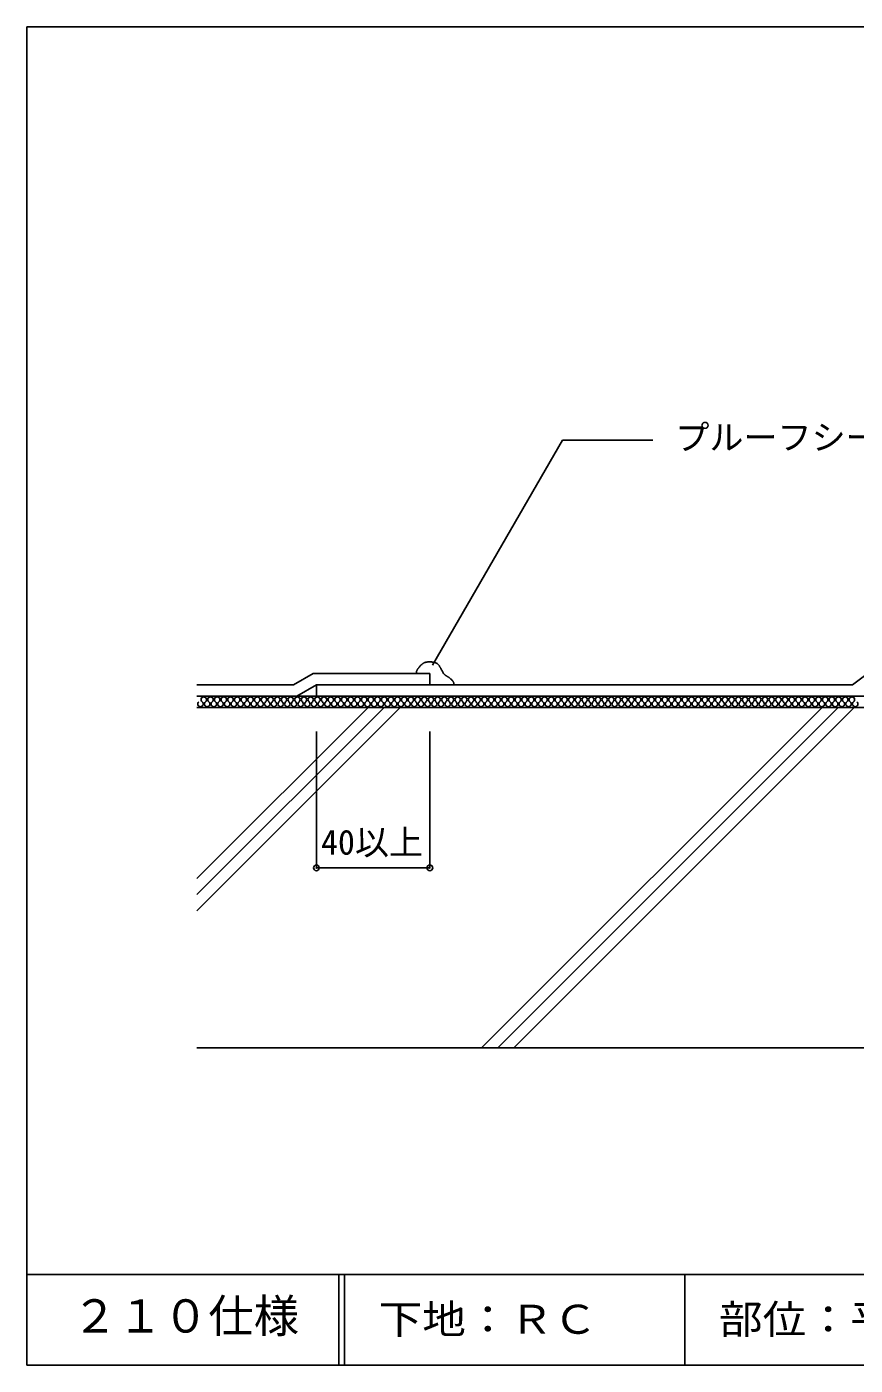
# Model space of a CAD drawing. Units: millimetres, scale not verified. Extents: x -391 to 409, y -625 to 605.
# Drawn here: x -391 to -26, y -625 to -35 of the extents above; entities that cross this region are included whole.
import ezdxf
from ezdxf.enums import TextEntityAlignment as Align

# ---------------------------------------------------------------- set-up
doc = ezdxf.new("R2010")
doc.units = ezdxf.units.MM
doc.header["$LTSCALE"] = 5
doc.header["$PDMODE"] = 32
doc.header["$PDSIZE"] = 2.5
for name, color, linetype in [('2-2_in line', 7, 'Continuous'), ('2-3', 3, 'Continuous'), ('2-4_out line', 2, 'Continuous'), ('2-A_moji', 7, 'Continuous'), ('2-B_dim', 7, 'Continuous'), ('2-D_ハッチ他', 4, 'Continuous'), ('2-E_con他', 4, 'Continuous'), ('F-2', 7, 'Continuous'), ('F-5', 6, 'Continuous'), ('F-7', 1, 'Continuous'), ('F-A', 7, 'Continuous')]:
    doc.layers.add(name, color=color, linetype=linetype)
doc.styles.add('HG丸ｺﾞｼｯｸM-PRO', font='')
doc.styles.add('ＭＳ ゴシック', font='')
doc.styles.get('HG丸ｺﾞｼｯｸM-PRO').set_extended_font_data('HG丸ｺﾞｼｯｸM-PRO')
doc.styles.get('ＭＳ ゴシック').set_extended_font_data('MS Gothic')

msp = doc.modelspace()

# ---------------------------------------------------------------- linework, layer by layer
at = {"layer": '2-2_in line'}
for p, q in [((-315.628, -329.819), (16.821, -329.819)), ((-263.033, -324.819), (-271.694, -329.819)), ((-263.033, -324.819), (-263.033, -329.819)), ((-263.033, -324.819), (-213.033, -324.819)), ((-315.628, -334.819), (334.372, -334.819))]:
    msp.add_line(p, q, dxfattribs=at)
for points in [[(-219.03, -319.819), (-219.012, -319.688), (-218.979, -319.463), (-218.942, -319.24), (-218.896, -319.019), (-218.841, -318.803), (-218.772, -318.591), (-218.725, -318.471), (-218.684, -318.379), (-218.605, -318.223), (-218.518, -318.071), (-218.424, -317.923), (-218.324, -317.777), (-218.219, -317.635), (-218.157, -317.553), (-218.082, -317.459), (-217.952, -317.298), (-217.819, -317.14), (-217.684, -316.985), (-217.547, -316.831), (-217.408, -316.68), (-217.326, -316.592), (-217.241, -316.501), (-217.092, -316.345), (-216.94, -316.192), (-216.785, -316.042), (-216.626, -315.896), (-216.462, -315.754), (-216.365, -315.675), (-216.278, -315.606), (-216.123, -315.492), (-215.964, -315.384), (-215.801, -315.283), (-215.633, -315.19), (-215.462, -315.107), (-215.36, -315.063), (-215.246, -315.018), (-215.046, -314.951), (-214.843, -314.895), (-214.636, -314.847)], [(-214.636, -314.847), (-214.427, -314.808), (-214.216, -314.774), (-214.093, -314.757), (-213.945, -314.738), (-213.688, -314.711), (-213.432, -314.693), (-213.176, -314.683), (-212.921, -314.685), (-212.667, -314.699), (-212.52, -314.713), (-212.413, -314.727), (-212.228, -314.756), (-212.044, -314.79), (-211.861, -314.828), (-211.677, -314.868), (-211.492, -314.909), (-211.384, -314.932), (-211.262, -314.957), (-211.051, -315.001), (-210.842, -315.047), (-210.635, -315.099), (-210.432, -315.162), (-210.236, -315.237), (-210.125, -315.289), (-210.026, -315.342), (-209.86, -315.445), (-209.702, -315.562), (-209.552, -315.69), (-209.408, -315.827), (-209.272, -315.972), (-209.197, -316.059), (-209.113, -316.162), (-208.975, -316.343), (-208.844, -316.529), (-208.721, -316.72), (-208.604, -316.913), (-208.491, -317.11), (-208.427, -317.224), (-208.36, -317.347)], [(-208.36, -317.347), (-208.246, -317.561), (-208.133, -317.775), (-208.022, -317.99), (-207.912, -318.206), (-207.801, -318.422), (-207.736, -318.547), (-207.647, -318.716), (-207.491, -319.006), (-207.327, -319.29), (-207.152, -319.567), (-206.963, -319.834), (-206.758, -320.087), (-206.63, -320.226), (-206.584, -320.273), (-206.502, -320.352), (-206.418, -320.429), (-206.331, -320.503), (-206.242, -320.574), (-206.151, -320.642), (-206.097, -320.68), (-206.007, -320.739), (-205.849, -320.836), (-205.687, -320.927), (-205.525, -321.016), (-205.362, -321.105), (-205.201, -321.197), (-205.109, -321.253), (-205.017, -321.312), (-204.861, -321.42), (-204.709, -321.533), (-204.559, -321.65), (-204.412, -321.77), (-204.266, -321.892), (-204.181, -321.964), (-204.075, -322.053), (-203.894, -322.208), (-203.715, -322.366), (-203.539, -322.527), (-203.369, -322.693)], [(-203.369, -322.693), (-203.206, -322.867), (-203.115, -322.971), (-203.063, -323.033), (-202.977, -323.142), (-202.894, -323.255), (-202.817, -323.37), (-202.744, -323.489), (-202.677, -323.61), (-202.641, -323.682), (-202.594, -323.783), (-202.523, -323.962), (-202.461, -324.145), (-202.406, -324.331), (-202.357, -324.519), (-202.311, -324.709), (-202.285, -324.819)]]:
    msp.add_lwpolyline(points, dxfattribs=at)
at = {"layer": '2-3'}
msp.add_line((-315.628, -484.819), (334.372, -484.819), dxfattribs=at)
at = {"layer": '2-4_out line'}
for p, q in [((-264.373, -319.819), (-273.033, -324.819)), ((-264.373, -319.819), (-213.033, -319.819)), ((-213.033, -319.819), (-213.033, -324.819)), ((-21.561, -320.819), (-26.851, -324.819)), ((-315.628, -324.819), (-273.033, -324.819)), ((-213.033, -324.819), (-26.851, -324.819))]:
    msp.add_line(p, q, dxfattribs=at)
at = {"layer": '2-A_moji'}
for p in [(-211.882, -316.204), (-114.838, -217.03)]:
    msp.add_line(p, (-154.624, -217.03), dxfattribs=at)
at = {"layer": '2-B_dim'}
for p, q in [((-263.033, -345.369), (-263.033, -405.505)), ((-213.033, -345.369), (-213.033, -405.505)), ((-263.033, -405.505), (-213.033, -405.505))]:
    msp.add_line(p, q, dxfattribs=at)
at = {"layer": '2-B_dim', "color": 1}
for p in [(-263.033, -405.505), (-213.033, -405.505)]:
    msp.add_point(p, dxfattribs=at)
at = {"layer": '2-D_ハッチ他'}
for centre, start, end in [((-312.627, -331.361), 307.52351, 232.47649), ((-309.683, -331.361), 307.52351, 232.47649), ((-306.739, -331.361), 307.52351, 232.47649), ((-303.795, -331.361), 307.52351, 232.47649), ((-300.851, -331.361), 307.52351, 232.47649), ((-297.907, -331.361), 307.52351, 232.47649), ((-294.963, -331.361), 307.52351, 232.47649), ((-292.019, -331.361), 307.52351, 232.47649), ((-289.076, -331.361), 307.52351, 232.47649), ((-286.132, -331.361), 307.52351, 232.47649), ((-283.188, -331.361), 307.52351, 232.47649), ((-280.244, -331.361), 307.52351, 232.47649), ((-277.3, -331.361), 307.52351, 232.47649), ((-274.356, -331.361), 307.52351, 232.47649), ((-271.412, -331.361), 307.52351, 232.47649), ((-268.468, -331.361), 307.52351, 232.47649), ((-265.524, -331.361), 307.52351, 232.47649), ((-262.58, -331.361), 307.52351, 232.47649), ((-259.636, -331.361), 307.52351, 232.47649), ((-256.692, -331.361), 307.52351, 232.47649), ((-253.748, -331.361), 307.52351, 232.47649), ((-250.805, -331.361), 307.52351, 232.47649), ((-247.861, -331.361), 307.52351, 232.47649), ((-244.917, -331.361), 307.52351, 232.47649), ((-241.973, -331.361), 307.52351, 232.47649), ((-239.029, -331.361), 307.52351, 232.47649), ((-236.085, -331.361), 307.52351, 232.47649), ((-233.141, -331.361), 307.52351, 232.47649), ((-230.197, -331.361), 307.52351, 232.47649), ((-227.253, -331.361), 307.52351, 232.47649), ((-224.309, -331.361), 307.52351, 232.47649), ((-221.365, -331.361), 307.52351, 232.47649), ((-218.421, -331.361), 307.52351, 232.47649), ((-215.478, -331.361), 307.52351, 232.47649), ((-212.534, -331.361), 307.52351, 232.47649), ((-209.59, -331.361), 307.52351, 232.47649), ((-206.646, -331.361), 307.52351, 232.47649), ((-203.702, -331.361), 307.52351, 232.47649), ((-200.758, -331.361), 307.52351, 232.47649), ((-197.814, -331.361), 307.52351, 232.47649), ((-194.87, -331.361), 307.52351, 232.47649), ((-191.926, -331.361), 307.52351, 232.47649), ((-188.982, -331.361), 307.52351, 232.47649), ((-186.038, -331.361), 307.52351, 232.47649), ((-183.094, -331.361), 307.52351, 232.47649), ((-180.15, -331.361), 307.52351, 232.47649), ((-177.207, -331.361), 307.52351, 232.47649), ((-174.263, -331.361), 307.52351, 232.47649), ((-171.319, -331.361), 307.52351, 232.47649), ((-168.375, -331.361), 307.52351, 232.47649), ((-165.431, -331.361), 307.52351, 232.47649), ((-162.487, -331.361), 307.52351, 232.47649), ((-159.543, -331.361), 307.52351, 232.47649), ((-156.599, -331.361), 307.52351, 232.47649), ((-153.655, -331.361), 307.52351, 232.47649), ((-150.711, -331.361), 307.52351, 232.47649), ((-147.767, -331.361), 307.52351, 232.47649), ((-144.823, -331.361), 307.52351, 232.47649), ((-141.88, -331.361), 307.52351, 232.47649), ((-138.936, -331.361), 307.52351, 232.47649), ((-135.992, -331.361), 307.52351, 232.47649), ((-133.048, -331.361), 307.52351, 232.47649), ((-130.104, -331.361), 307.52351, 232.47649), ((-127.16, -331.361), 307.52351, 232.47649), ((-124.216, -331.361), 307.52351, 232.47649), ((-121.272, -331.361), 307.52351, 232.47649), ((-118.328, -331.361), 307.52351, 232.47649), ((-115.384, -331.361), 307.52351, 232.47649), ((-112.44, -331.361), 307.52351, 232.47649), ((-109.496, -331.361), 307.52351, 232.47649), ((-106.552, -331.361), 307.52351, 232.47649), ((-103.609, -331.361), 307.52351, 232.47649), ((-100.665, -331.361), 307.52351, 232.47649), ((-97.721, -331.361), 307.52351, 232.47649), ((-94.777, -331.361), 307.52351, 232.47649), ((-91.833, -331.361), 307.52351, 232.47649), ((-88.889, -331.361), 307.52351, 232.47649), ((-85.945, -331.361), 307.52351, 232.47649), ((-83.001, -331.361), 307.52351, 232.47649), ((-80.057, -331.361), 307.52351, 232.47649), ((-77.113, -331.361), 307.52351, 232.47649), ((-74.169, -331.361), 307.52351, 232.47649), ((-71.225, -331.361), 307.52351, 232.47649), ((-68.282, -331.361), 307.52351, 232.47649), ((-65.338, -331.361), 307.52351, 232.47649), ((-62.394, -331.361), 307.52351, 232.47649), ((-59.45, -331.361), 307.52351, 232.47649), ((-56.506, -331.361), 307.52351, 232.47649), ((-53.562, -331.361), 307.52351, 232.47649), ((-50.618, -331.361), 307.52351, 232.47649), ((-47.674, -331.361), 307.52351, 232.47649), ((-44.73, -331.361), 307.52351, 232.47649), ((-41.786, -331.361), 307.52351, 232.47649), ((-38.842, -331.361), 307.52351, 232.47649), ((-35.898, -331.361), 307.52351, 232.47649), ((-32.954, -331.361), 307.52351, 232.47649), ((-30.011, -331.361), 307.52351, 232.47649), ((-27.067, -331.361), 307.52351, 232.47649), ((-314.099, -333.277), 127.52351, 52.47649), ((-311.155, -333.277), 127.52351, 52.47649), ((-308.211, -333.277), 127.52351, 52.47649), ((-305.267, -333.277), 127.52351, 52.47649), ((-302.323, -333.277), 127.52351, 52.47649), ((-299.379, -333.277), 127.52351, 52.47649), ((-296.435, -333.277), 127.52351, 52.47649), ((-293.491, -333.277), 127.52351, 52.47649), ((-290.547, -333.277), 127.52351, 52.47649), ((-287.604, -333.277), 127.52351, 52.47649), ((-284.66, -333.277), 127.52351, 52.47649), ((-281.716, -333.277), 127.52351, 52.47649), ((-278.772, -333.277), 127.52351, 52.47649), ((-275.828, -333.277), 127.52351, 52.47649), ((-272.884, -333.277), 127.52351, 52.47649), ((-269.94, -333.277), 127.52351, 52.47649), ((-266.996, -333.277), 127.52351, 52.47649), ((-264.052, -333.277), 127.52351, 52.47649), ((-261.108, -333.277), 127.52351, 52.47649), ((-258.164, -333.277), 127.52351, 52.47649), ((-255.22, -333.277), 127.52351, 52.47649), ((-252.277, -333.277), 127.52351, 52.47649), ((-249.333, -333.277), 127.52351, 52.47649), ((-246.389, -333.277), 127.52351, 52.47649), ((-243.445, -333.277), 127.52351, 52.47649), ((-240.501, -333.277), 127.52351, 52.47649), ((-237.557, -333.277), 127.52351, 52.47649), ((-234.613, -333.277), 127.52351, 52.47649), ((-231.669, -333.277), 127.52351, 52.47649), ((-228.725, -333.277), 127.52351, 52.47649), ((-225.781, -333.277), 127.52351, 52.47649), ((-222.837, -333.277), 127.52351, 52.47649), ((-219.893, -333.277), 127.52351, 52.47649), ((-216.949, -333.277), 127.52351, 52.47649), ((-214.006, -333.277), 127.52351, 52.47649), ((-211.062, -333.277), 127.52351, 52.47649), ((-208.118, -333.277), 127.52351, 52.47649), ((-205.174, -333.277), 127.52351, 52.47649), ((-202.23, -333.277), 127.52351, 52.47649), ((-199.286, -333.277), 127.52351, 52.47649), ((-196.342, -333.277), 127.52351, 52.47649), ((-193.398, -333.277), 127.52351, 52.47649), ((-190.454, -333.277), 127.52351, 52.47649), ((-187.51, -333.277), 127.52351, 52.47649), ((-184.566, -333.277), 127.52351, 52.47649), ((-181.622, -333.277), 127.52351, 52.47649), ((-178.679, -333.277), 127.52351, 52.47649), ((-175.735, -333.277), 127.52351, 52.47649), ((-172.791, -333.277), 127.52351, 52.47649), ((-169.847, -333.277), 127.52351, 52.47649), ((-166.903, -333.277), 127.52351, 52.47649), ((-163.959, -333.277), 127.52351, 52.47649), ((-161.015, -333.277), 127.52351, 52.47649), ((-158.071, -333.277), 127.52351, 52.47649), ((-155.127, -333.277), 127.52351, 52.47649), ((-152.183, -333.277), 127.52351, 52.47649), ((-149.239, -333.277), 127.52351, 52.47649), ((-146.295, -333.277), 127.52351, 52.47649), ((-143.351, -333.277), 127.52351, 52.47649), ((-140.408, -333.277), 127.52351, 52.47649), ((-137.464, -333.277), 127.52351, 52.47649), ((-134.52, -333.277), 127.52351, 52.47649), ((-131.576, -333.277), 127.52351, 52.47649), ((-128.632, -333.277), 127.52351, 52.47649), ((-125.688, -333.277), 127.52351, 52.47649), ((-122.744, -333.277), 127.52351, 52.47649), ((-119.8, -333.277), 127.52351, 52.47649), ((-116.856, -333.277), 127.52351, 52.47649), ((-113.912, -333.277), 127.52351, 52.47649), ((-110.968, -333.277), 127.52351, 52.47649), ((-108.024, -333.277), 127.52351, 52.47649), ((-105.081, -333.277), 127.52351, 52.47649), ((-102.137, -333.277), 127.52351, 52.47649), ((-99.193, -333.277), 127.52351, 52.47649), ((-96.249, -333.277), 127.52351, 52.47649), ((-93.305, -333.277), 127.52351, 52.47649), ((-90.361, -333.277), 127.52351, 52.47649), ((-87.417, -333.277), 127.52351, 52.47649), ((-84.473, -333.277), 127.52351, 52.47649), ((-81.529, -333.277), 127.52351, 52.47649), ((-78.585, -333.277), 127.52351, 52.47649), ((-75.641, -333.277), 127.52351, 52.47649), ((-72.697, -333.277), 127.52351, 52.47649), ((-69.753, -333.277), 127.52351, 52.47649), ((-66.81, -333.277), 127.52351, 52.47649), ((-63.866, -333.277), 127.52351, 52.47649), ((-60.922, -333.277), 127.52351, 52.47649), ((-57.978, -333.277), 127.52351, 52.47649), ((-55.034, -333.277), 127.52351, 52.47649), ((-52.09, -333.277), 127.52351, 52.47649), ((-49.146, -333.277), 127.52351, 52.47649), ((-46.202, -333.277), 127.52351, 52.47649), ((-43.258, -333.277), 127.52351, 52.47649), ((-40.314, -333.277), 127.52351, 52.47649), ((-37.37, -333.277), 127.52351, 52.47649), ((-34.426, -333.277), 127.52351, 52.47649), ((-31.483, -333.277), 127.52351, 52.47649), ((-28.539, -333.277), 127.52351, 52.47649), ((-25.595, -333.277), 127.52351, 52.47649)]:
    msp.add_arc(centre, 1.208, start, end, dxfattribs=at)
at = {"layer": '2-E_con他'}
for p, q in [((-315.628, -410.254), (-240.194, -334.819)), ((-315.628, -424.396), (-226.051, -334.819)), ((-315.628, -417.325), (-233.123, -334.819)), ((-190.194, -484.819), (-40.194, -334.819)), ((-183.123, -484.819), (-33.123, -334.819)), ((-176.051, -484.819), (-26.051, -334.819))]:
    msp.add_line(p, q, dxfattribs=at)
at = {"layer": 'F-2'}
msp.add_line((-100.628, -584.758), (-100.628, -624.758), dxfattribs=at)
at = {"layer": 'F-5'}
for p, q in [((-390.628, -584.758), (409.372, -584.758)), ((-253.128, -584.758), (-253.128, -624.758)), ((-250.628, -584.758), (-250.628, -624.758))]:
    msp.add_line(p, q, dxfattribs=at)
at = {"layer": 'F-7'}
for p, q in [((-390.628, -34.758), (409.372, -34.758)), ((-390.628, -34.758), (-390.628, -624.758)), ((-390.628, -624.758), (409.372, -624.758))]:
    msp.add_line(p, q, dxfattribs=at)

# ---------------------------------------------------------------- texts
at = {"layer": '2-A_moji', "style": 'ＭＳ ゴシック'}
msp.add_text('プルーフシーラー', height=11, dxfattribs=at).set_placement((-104.838, -224.53), align=Align.BOTTOM_LEFT)
at = {"layer": '2-B_dim', "style": 'ＭＳ ゴシック'}
msp.add_text('40以上', height=11, dxfattribs=at).set_placement((-261.005, -403.005), align=Align.BOTTOM_LEFT)
at = {"layer": 'F-A', "style": 'HG丸ｺﾞｼｯｸM-PRO'}
msp.add_text('２１０仕様', height=14.66, dxfattribs=at).set_placement((-370.628, -614.758), align=Align.BOTTOM_LEFT)
at = {"layer": 'F-A', "style": 'HG丸ｺﾞｼｯｸM-PRO', "width": 1.1}
for s, p in [('下地：ＲＣ', (-235.628, -614.758)), ('部位：平場', (-85.628, -614.758))]:
    msp.add_text(s, height=12.83, dxfattribs=at).set_placement(p, align=Align.BOTTOM_LEFT)

doc.saveas('drawing.dxf')
